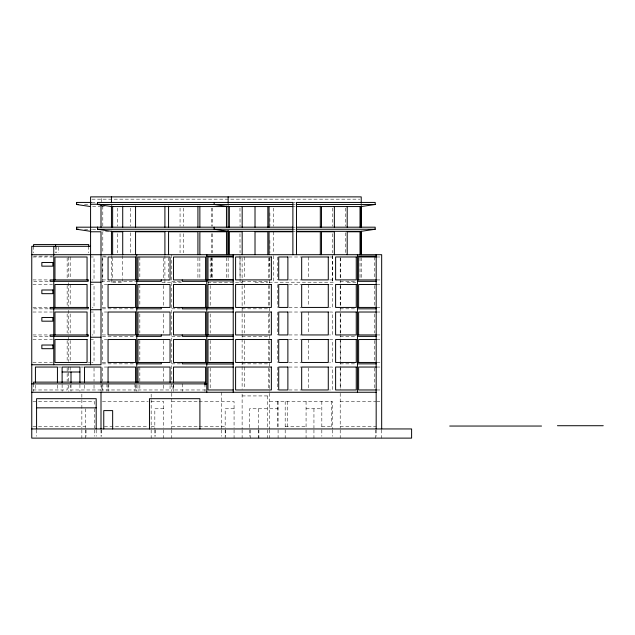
<?xml version="1.0" encoding="UTF-8"?>
<svg xmlns="http://www.w3.org/2000/svg" width="635" height="635" viewBox="0 0 635 635"><rect width="100%" height="100%" fill="white"/><g stroke="black" fill="none" stroke-linecap="round" stroke-linejoin="round"><path stroke-width="0.48" stroke-dasharray="3.17 2.38" d="M91.972 199.176L359.823 199.176M91.877 202.43L96.409 202.43M293.291 202.43L295.299 202.43M84.519 204.494L89.471 204.494M293.33 204.494L295.299 204.494M92.543 206.558L100.441 206.558M101.425 206.558L104.394 206.558M293.291 206.558L295.259 206.558M293.203 227.187L295.299 227.187M84.519 229.251L91.456 229.251M92.448 229.251L96.409 229.251M293.33 229.251L295.299 229.251M293.291 231.315L295.259 231.315M108.68 231.775L102.806 231.775L102.806 252.793M33.742 256.103L52.53 256.103M102.418 256.103L107.355 256.103M32.956 256.992L52.499 256.992M90.21 256.992L94.028 256.992L94.028 279.924L92.123 279.924M106.696 256.992L102.616 256.992L102.616 279.924M288.893 256.992L301.292 256.992M329.613 256.992L332.47 256.992M376.738 256.992L380.69 256.992M32.956 279.924L49.562 279.924M102.418 279.924L107.355 279.924M288.893 279.924L301.292 279.924M329.613 279.924L332.47 279.924M376.738 279.924L380.69 279.924M33.742 281.321L49.562 281.321M101.425 281.321L138.009 281.321M171.775 281.321L180.673 281.321M242.118 281.321L269.708 281.321M340.209 281.321L356.735 281.321M112.633 282.218L122.722 282.218L122.722 279.265M161.973 282.218L181.292 282.218M207.74 282.218L242.173 282.218M255.016 282.218L267.851 282.218M269.042 282.218L334.351 282.218M347.194 282.218L356.513 282.218M32.956 284.504L52.499 284.504M90.21 284.504L94.028 284.504L94.028 307.435L92.123 307.435M107.505 284.504L102.616 284.504L102.616 307.435M288.893 284.504L301.292 284.504M329.613 284.504L332.47 284.504L332.47 307.435L329.613 307.435M376.738 284.504L380.69 284.504M32.956 307.435L49.562 307.435M102.418 307.435L107.505 307.435M288.893 307.435L301.292 307.435M376.738 307.435L380.69 307.435M33.742 308.832L49.562 308.832M102.418 308.832L138.009 308.832M171.775 308.832L180.673 308.832M242.118 308.832L269.708 308.832M340.209 308.832L356.735 308.832M32.956 312.023L52.499 312.023M90.21 312.023L94.028 312.023L94.028 334.947L92.123 334.947M107.505 312.023L102.616 312.023L102.616 334.947M288.893 312.023L301.292 312.023M329.613 312.023L332.47 312.023L332.47 334.947L329.613 334.947M376.738 312.023L380.69 312.023M32.956 334.947L49.562 334.947M102.418 334.947L107.505 334.947M288.893 334.947L301.292 334.947M376.738 334.947L380.69 334.947M33.742 336.344L49.562 336.344M102.418 336.344L138.009 336.344M171.775 336.344L180.673 336.344M340.209 336.344L356.735 336.344M242.118 336.693L269.708 336.693M32.956 339.534L52.499 339.534M90.21 339.534L94.028 339.534L94.028 362.458L92.123 362.458M107.505 339.534L102.616 339.534L102.616 362.458M288.893 339.534L301.292 339.534M329.613 339.534L332.47 339.534L332.47 362.458L329.613 362.458M376.738 339.534L380.69 339.534M32.956 362.458L52.53 362.458M88.305 362.458L91.162 362.458M102.418 362.458L107.505 362.458M288.893 362.458L301.292 362.458M376.738 362.458L380.69 362.458M102.418 363.855L138.009 363.855M171.775 363.855L180.673 363.855M242.118 363.855L269.708 363.855M340.209 363.855L356.735 363.855M58.356 367.046L61.293 367.046M80.677 367.046L83.534 367.046M107.505 367.046L102.616 367.046L102.616 381.373M288.893 367.046L301.292 367.046M329.613 367.046L332.47 367.046L332.47 389.969L329.613 389.969M376.738 367.046L380.69 367.046M32.956 389.969L67.151 389.969L67.151 385.191M101.005 389.969L70.183 389.969L70.183 385.191M136.819 389.969L102.616 389.969L102.616 385.191M137.954 389.969L170.053 389.969L170.053 385.191M205.589 389.969L172.966 389.969L172.966 385.191M288.893 389.969L301.292 389.969M376.738 389.969L380.69 389.969M242.118 395.93L269.708 395.93M32.956 401.542L94.424 401.542L94.424 406.059M102.402 401.542L148.233 401.542M151.162 401.542L163.719 401.542L163.719 427.982M171.775 401.542L198.104 401.542M199.08 401.542L234.069 401.542L234.069 427.982M269.708 401.431L332.47 401.431L332.47 428.942M340.209 401.542L376.174 401.542M377.087 401.431L379.841 401.431M163.719 408.773L154.829 408.773L154.829 428.942M234.069 408.773L225.171 408.773L225.171 428.18M267.279 408.773L249.484 408.773L249.484 427.982M269.708 408.773L278.09 408.773M306.07 408.773L321.826 408.773M32.956 426.656L85.527 426.656M104.354 426.656L148.233 426.656M151.162 426.656L154.829 426.656M171.775 426.656L198.104 426.656M199.08 426.656L225.171 426.656M285.186 426.656L306.07 426.656M321.826 426.656L332.47 426.656M340.209 426.656L376.174 426.656M332.327 208.082L332.399 226.235M332.319 233.688L332.399 252.793M332.295 255.683L332.407 282.218L332.407 254.706M269.875 212.86L269.931 226.235M269.875 240.371L269.923 252.793M269.835 257.651L269.875 268.462M239.982 208.082L240.062 226.235M239.974 233.688L240.054 252.793M239.951 255.683L240.046 278.281M240.054 279.265L240.062 282.218L240.062 279.265M211.28 208.082L211.352 226.235M211.272 233.688L211.352 252.793M211.257 257.651L211.344 278.281L211.36 257.651M117.515 208.082L117.586 226.235M117.507 233.688L117.586 252.793M381.675 429.863L381.675 438.118M376.174 429.863L376.174 436.285M375.253 429.863L375.253 438.118M374.34 256.992L374.34 278.963M374.34 285.464L374.34 306.483M374.34 313.928L374.34 333.034M374.34 340.487L374.34 361.505M374.34 367.998L374.34 389.017M361.22 257.651L361.22 278.281M360.029 257.651L360.029 278.281M345.242 208.082L345.242 226.235M345.242 232.727L345.242 252.793M340.765 257.953L340.765 278.963M340.765 285.464L340.765 306.483M340.765 313.928L340.765 333.034M340.765 340.487L340.765 361.505M340.765 367.998L340.765 389.017M340.209 257.675L340.209 333.065M340.209 333.907L340.209 337.995M340.209 338.852L340.209 365.625M340.209 366.578L340.209 389.342M340.209 393.303L340.209 428.18M340.209 429.863L340.209 438.118M332.47 429.863L332.47 436.285M331.24 401.431L331.24 426.656M321.826 401.431L321.826 428.942M321.826 429.863L321.826 436.285M313.944 408.773L313.944 427.982M313.944 429.863L313.944 438.118M308.626 256.992L308.626 278.963M308.626 284.504L308.626 306.483M308.626 312.023L308.626 333.034M308.626 339.534L308.626 361.505M308.626 367.998L308.626 389.017M306.07 401.431L306.07 428.942M306.07 429.863L306.07 438.118M287.234 401.431L287.234 426.656M285.186 401.431L285.186 428.18M285.186 429.863L285.186 438.118M278.09 401.431L278.09 428.942M278.09 429.863L278.09 438.118M277.447 256.992L277.447 279.924M277.447 284.504L277.447 307.435M277.447 312.023L277.447 334.947M277.447 339.534L277.447 362.458M277.447 367.046L277.447 389.969M277.447 401.431L277.447 428.942M273.598 208.082L273.598 226.235M273.598 231.775L273.598 252.793M273.598 255.683L273.598 282.218M269.708 257.675L269.708 391.271M269.708 393.303L269.708 428.942M269.708 429.863L269.708 438.118M268.51 257.953L268.51 278.963M268.51 285.464L268.51 306.483M268.51 313.928L268.51 333.034M268.51 340.487L268.51 362.458M268.51 367.998L268.51 389.017M267.279 395.93L267.279 428.942M267.279 429.863L267.279 438.118M258.889 429.863L258.889 438.118M258.381 408.773L258.381 428.942M258.381 429.863L258.381 438.118M250.507 429.863L250.507 438.118M249.484 429.863L249.484 436.285M244.665 256.992L244.665 278.963M244.665 284.504L244.665 306.483M244.665 313.928L244.665 333.034M244.665 340.487L244.665 361.505M244.665 367.046L244.665 389.017M242.118 258.072L242.118 333.065M242.118 334.05L242.118 337.995M242.118 338.979L242.118 360.688M242.118 361.672L242.118 365.625M242.118 366.609L242.118 389.303M242.118 394.097L242.118 428.942M242.118 429.863L242.118 438.118M240.062 257.651L240.062 278.281M234.069 429.863L234.069 438.118M228.14 257.651L228.14 278.281M226.457 257.651L226.457 278.281M225.679 429.863L225.679 436.285M225.171 429.863L225.171 438.118M221.504 392.263L221.504 428.942M221.504 429.863L221.504 436.285M212.439 208.082L212.439 226.235M212.439 233.688L212.439 252.793M212.439 257.651L212.439 278.281M210.193 257.953L210.193 278.963M210.193 285.464L210.193 306.483M210.193 313.928L210.193 333.034M210.193 340.487L210.193 361.505M210.193 367.998L210.193 389.017M208.351 281.757L208.351 283.726M204.946 383.881L204.946 391.343M199.866 257.651L199.866 278.281M197.922 257.651L197.922 278.281M183.737 208.082L183.737 226.235M183.737 233.688L183.737 252.793M182.229 383.881L182.229 391.343M180.062 208.082L180.062 226.235M180.062 233.688L180.062 252.793M173.609 383.881L173.609 391.343M173.49 385.191L173.49 389.969M171.775 254.706L171.775 381.452M171.775 383.881L171.775 391.335M171.775 393.255L171.775 428.942M171.775 429.863L171.775 438.118M168.577 257.651L168.577 280.249M164.909 255.683L164.909 278.281M164.909 279.265L164.909 282.218M163.687 257.953L163.687 278.963M163.687 285.464L163.687 306.483M163.687 313.928L163.687 333.034M163.687 340.487L163.687 362.458M163.687 367.998L163.687 381.373M163.687 385.191L163.687 389.969M163.719 429.863L163.719 438.118M155.337 429.863L155.337 436.285M154.829 429.863L154.829 436.285M151.162 394.121L151.162 428.18M151.162 429.863L151.162 438.118M139.843 256.992L139.843 278.963M139.843 284.504L139.843 306.483M139.843 313.928L139.843 333.034M139.843 340.487L139.843 361.505M139.843 367.046L139.843 381.373M139.843 385.191L139.843 389.969M137.954 385.191L138.009 391.279M136.763 384.81L136.763 391.335M135.572 385.191L135.572 389.969M134.93 383.881L134.93 391.343M130.429 208.082L130.429 226.235M130.429 232.727L130.429 252.793M122.722 255.683L122.722 278.281M112.633 257.651L112.633 280.249M111.442 255.683L111.442 278.281M111.442 279.265L111.442 282.218M108.807 383.881L108.807 391.335M108.061 385.191L108.061 389.969M106.974 383.881L106.974 391.343M102.806 206.177L102.806 226.235M102.806 256.992L102.806 282.218M102.838 383.881L102.838 391.343M101.425 198.58L101.425 201.97M101.425 385.358L101.425 391.279M101.425 429.863L101.425 436.285M101.005 383.881L101.005 391.335M101.005 429.863L101.005 436.285M96.187 429.863L96.187 436.285M94.424 408.773L94.424 427.982M94.424 429.863L94.424 436.285M94.028 367.998L94.028 381.373M94.028 385.191L94.028 389.969M88.733 246.316L88.733 252.857M86.035 429.863L86.035 436.285M85.527 408.773L85.527 428.18M85.527 429.863L85.527 438.118M84.495 385.191L84.495 389.969M81.859 394.121L81.859 428.18M81.859 429.863L81.859 438.118M79.907 384.54L79.907 391.295M71.009 384.54L71.009 391.295M70.183 256.992L70.183 278.963M70.183 284.504L70.183 306.483M70.183 313.928L70.183 333.034M70.183 340.487L70.183 361.505M70.183 367.046L70.183 370.864M68.35 256.992L68.35 278.963M68.35 282.742L68.35 306.483M68.35 310.364L68.35 333.311M68.35 337.241L68.35 361.505M68.35 367.046L68.35 381.452M68.35 385.191L68.35 391.279M67.151 257.953L67.151 278.963M67.151 285.464L67.151 306.483M67.151 313.928L67.151 333.034M67.151 340.487L67.151 361.505M67.151 367.998L67.151 381.373M62.119 384.54L62.119 391.295M58.476 247.245L58.476 252.841M57.436 385.191L57.436 389.969M56.642 246.316L56.642 252.857M55.602 246.316L55.602 252.857M36.576 429.863L36.576 436.285M35.425 385.191L35.425 389.969M33.591 246.316L33.591 252.857M33.591 383.881L33.591 391.335"/><path stroke-width="0.95" d="M292.886 227.187L76.597 227.187L76.597 229.251L90.575 231.315M91.456 202.43L76.597 202.43L76.597 204.494L90.575 206.558M292.886 229.251L97.465 229.251L97.465 227.187L97.465 229.251L111.442 231.315L292.886 231.315L292.886 202.43L97.465 202.43L97.465 204.494L111.442 206.558L292.886 206.558M228.14 231.775L228.14 254.706L228.14 230.402M360.029 254.706L360.029 231.775L347.194 231.775L347.194 254.706M361.22 231.775L361.22 254.706L361.22 231.18M361.22 227.187L361.22 206.177M296.474 227.187L375.198 227.187L375.198 229.251L361.22 231.315L296.474 231.315L296.474 202.43L375.198 202.43L375.198 204.494L361.22 206.558L296.474 206.558M90.575 204.264L100.06 204.264M78.573 204.494L76.597 204.494L76.597 202.43M292.886 204.494L97.465 204.494L97.465 202.43M296.474 204.494L375.198 204.494M78.573 229.251L76.597 229.251L76.597 227.187M296.474 229.251L375.198 229.251M90.575 231.775L101.005 231.775L101.005 364.752L31.758 364.752M90.575 246.316L31.758 246.316L31.758 438.118L411.607 438.118L411.607 428.942L31.758 428.942M31.758 254.706L381.675 254.706L381.675 428.942M206.78 256.103L233.22 256.103M357.441 256.103L376.174 256.103M233.22 256.969L207.978 256.969L207.978 279.892M376.174 256.992L358.632 256.992L358.632 279.924M206.78 279.479L233.22 279.479M136.763 279.924L170.053 279.924L170.053 256.992L137.954 256.992L137.954 279.924M206.78 279.924L173.49 279.924L173.49 256.992L205.589 256.992L205.589 279.924M357.441 279.924L376.174 279.924M206.78 280.876L233.22 280.876M136.763 281.321L161.322 281.321L161.322 279.924M206.78 281.321L182.229 281.321L182.229 279.924M357.441 281.321L376.174 281.321M90.575 282.218L101.005 282.218M233.22 284.504L207.978 284.504L207.978 307.435M376.174 284.504L358.632 284.504L358.632 307.435M136.763 307.435L170.053 307.435L170.053 284.504L137.954 284.504L137.954 307.435M233.22 307.435L173.49 307.435L173.49 284.504L205.589 284.504L205.589 307.435M357.441 307.435L376.174 307.435M136.763 308.832L161.322 308.832L161.322 307.435M233.22 308.832L182.229 308.832L182.229 307.435M357.441 308.832L376.174 308.832M90.575 309.729L101.005 309.729M233.22 312.023L207.978 312.023L207.978 334.947M376.174 312.023L358.632 312.023L358.632 334.947M136.763 334.947L170.053 334.947L170.053 312.023L137.954 312.023L137.954 334.947M233.22 334.947L173.49 334.947L173.49 312.023L205.589 312.023L205.589 334.947M357.441 334.947L376.174 334.947M136.763 336.344L161.322 336.344L161.322 334.947M233.22 336.344L182.229 336.344L182.229 334.947M357.441 336.344L376.174 336.344M90.575 337.241L101.005 337.241M233.22 339.534L207.978 339.534L207.978 362.458L233.22 362.458M376.174 339.534L358.632 339.534L358.632 362.458M136.763 362.458L170.053 362.458L170.053 339.534L137.954 339.534L137.954 362.458M206.78 362.458L173.49 362.458L173.49 339.534L205.589 339.534L205.589 362.458M357.441 362.458L376.174 362.458M206.78 362.593L233.22 362.593M136.763 363.855L161.322 363.855L161.322 362.458M206.78 363.855L182.229 363.855L182.229 362.458M357.441 363.855L376.174 363.855M206.78 363.99L233.22 363.99M233.22 367.046L207.978 367.046L207.978 389.969L233.22 389.969M376.174 367.046L358.632 367.046L358.632 389.969L376.174 389.969M62.119 371.999L79.907 371.999M31.758 383.881L206.78 383.881M31.758 392.263L376.174 392.263M36.576 407.853L96.187 407.853M557.451 425.72L603.25 425.72M449.707 426.045L541.528 426.045M228.14 206.558L214.17 204.494L214.17 202.43M228.14 231.315L214.17 229.251L214.17 227.187M376.174 254.706L376.174 428.942M361.22 203.343L361.22 196.882L90.575 196.882L90.575 364.752M361.22 205.7L361.22 227.266M360.029 206.558L360.029 227.187M357.441 254.706L357.441 392.263M347.194 206.558L347.194 227.187M334.351 206.558L334.351 227.187M334.351 254.706L334.351 231.775L321.516 231.775L321.516 254.706M321.516 206.558L321.516 227.187M320.318 206.177L320.318 227.187M320.318 254.706L320.318 231.775L296.474 231.775L296.474 254.706M292.886 254.706L292.886 231.775L269.042 231.775L269.042 254.706M269.042 206.558L269.042 227.187M267.851 206.558L267.851 227.187M267.851 254.706L267.851 231.775L255.016 231.775L255.016 254.706M255.016 206.558L255.016 227.187M242.173 206.558L242.173 227.187M242.173 254.706L242.173 231.775L229.338 231.775L229.338 254.706M233.22 254.706L233.22 392.263M229.338 206.558L229.338 227.187M228.14 196.882L228.14 203.343M228.14 205.756L228.14 227.441M226.457 206.177L226.457 227.187M226.457 254.706L226.457 231.775L199.866 231.775L199.866 254.706M206.78 254.706L206.78 392.263M205.589 384.238L205.589 367.046L173.49 367.046L173.49 382.326M204.946 384.897L204.946 382.127L33.591 382.127L33.591 383.881M199.866 206.177L199.866 227.187M199.906 428.942L199.906 398.685L149.463 398.685L149.463 428.942M197.922 206.177L197.922 227.187M197.922 254.706L197.922 231.775L168.577 231.775L168.577 254.706M170.053 382.326L170.053 367.046L137.954 367.046L137.954 382.326M168.577 206.177L168.577 227.187M164.909 206.177L164.909 227.187M164.909 254.706L164.909 231.775L135.565 231.775L135.565 254.706M136.763 254.706L136.763 382.365M135.565 206.177L135.565 227.187M135.572 382.326L135.572 367.046L108.061 367.046L108.061 382.326M122.722 206.177L122.722 227.187M122.722 254.706L122.722 231.775L112.633 231.775L112.633 254.706M112.633 206.177L112.633 227.187M112.657 428.942L112.657 410.607L103.759 410.607L103.759 428.942M111.442 196.882L111.442 202.763M111.442 205.7L111.442 227.266M111.442 231.18L111.442 254.706M101.005 205.216L101.005 227.187M101.005 382.326L101.005 367.046L84.495 367.046L84.495 382.326M101.005 392.263L101.005 428.942M96.187 428.942L96.187 398.685L36.576 398.685L36.576 428.942M88.733 246.412L88.733 244.57L33.591 244.57L33.591 246.412M87.058 279.924L87.058 256.992L54.959 256.992L54.959 279.924M87.058 307.435L87.058 284.504L54.959 284.504L54.959 307.435M87.058 334.947L87.058 312.023L54.959 312.023L54.959 334.947M79.907 382.611L79.907 367.046L62.119 367.046L62.119 382.611M71.009 371.999L71.009 382.611M57.436 382.326L57.436 367.046L35.425 367.046L35.425 382.326M55.602 244.57L55.602 246.412M53.769 246.316L53.769 364.752M135.572 256.992L108.061 256.992L108.061 279.924L135.572 279.924L135.572 256.992M271.367 256.969L235.601 256.969L235.601 279.892L271.367 279.892L271.367 256.969M287.877 256.969L278.709 256.969L278.709 279.892L287.877 279.892L287.877 256.969M328.279 256.969L301.681 256.969L301.681 279.892L328.279 279.892L328.279 256.969M356.251 256.969L335.613 256.969L335.613 279.892L356.251 279.892L356.251 256.969M52.848 262.485L41.846 262.485L41.846 266.16L52.848 266.16L52.848 262.485M88.17 279.924L50.094 279.924L50.094 281.321L88.17 281.321L88.17 279.924M135.572 284.504L108.061 284.504L108.061 307.435L135.572 307.435L135.572 284.504M271.367 284.504L235.601 284.504L235.601 307.435L271.367 307.435L271.367 284.504M287.877 284.504L278.709 284.504L278.709 307.435L287.877 307.435L287.877 284.504M328.279 284.504L301.681 284.504L301.681 307.435L328.279 307.435L328.279 284.504M356.251 284.504L335.613 284.504L335.613 307.435L356.251 307.435L356.251 284.504M52.848 289.997L41.846 289.997L41.846 293.672L52.848 293.672L52.848 289.997M88.17 307.435L50.094 307.435L50.094 308.832L88.17 308.832L88.17 307.435M135.572 312.023L108.061 312.023L108.061 334.947L135.572 334.947L135.572 312.023M271.367 312.023L235.601 312.023L235.601 334.947L271.367 334.947L271.367 312.023M287.877 312.023L278.709 312.023L278.709 334.947L287.877 334.947L287.877 312.023M328.279 312.023L301.681 312.023L301.681 334.947L328.279 334.947L328.279 312.023M356.251 312.023L335.613 312.023L335.613 334.947L356.251 334.947L356.251 312.023M52.848 317.516L41.846 317.516L41.846 321.183L52.848 321.183L52.848 317.516M88.17 334.947L50.094 334.947L50.094 336.344L88.17 336.344L88.17 334.947M87.058 339.534L54.959 339.534L54.959 362.458L87.058 362.458L87.058 339.534M135.572 339.534L108.061 339.534L108.061 362.458L135.572 362.458L135.572 339.534M271.367 339.534L235.601 339.534L235.601 362.458L271.367 362.458L271.367 339.534M287.877 339.534L278.709 339.534L278.709 362.458L287.877 362.458L287.877 339.534M328.279 339.534L301.681 339.534L301.681 362.458L328.279 362.458L328.279 339.534M356.251 339.534L335.613 339.534L335.613 362.458L356.251 362.458L356.251 339.534M52.848 345.027L41.846 345.027L41.846 348.694L52.848 348.694L52.848 345.027M271.367 367.046L235.601 367.046L235.601 389.969L271.367 389.969L271.367 367.046M287.877 367.046L278.709 367.046L278.709 389.969L287.877 389.969L287.877 367.046M328.279 367.046L301.681 367.046L301.681 389.969L328.279 389.969L328.279 367.046M356.251 367.046L335.613 367.046L335.613 389.969L356.251 389.969L356.251 367.046"/></g></svg>
